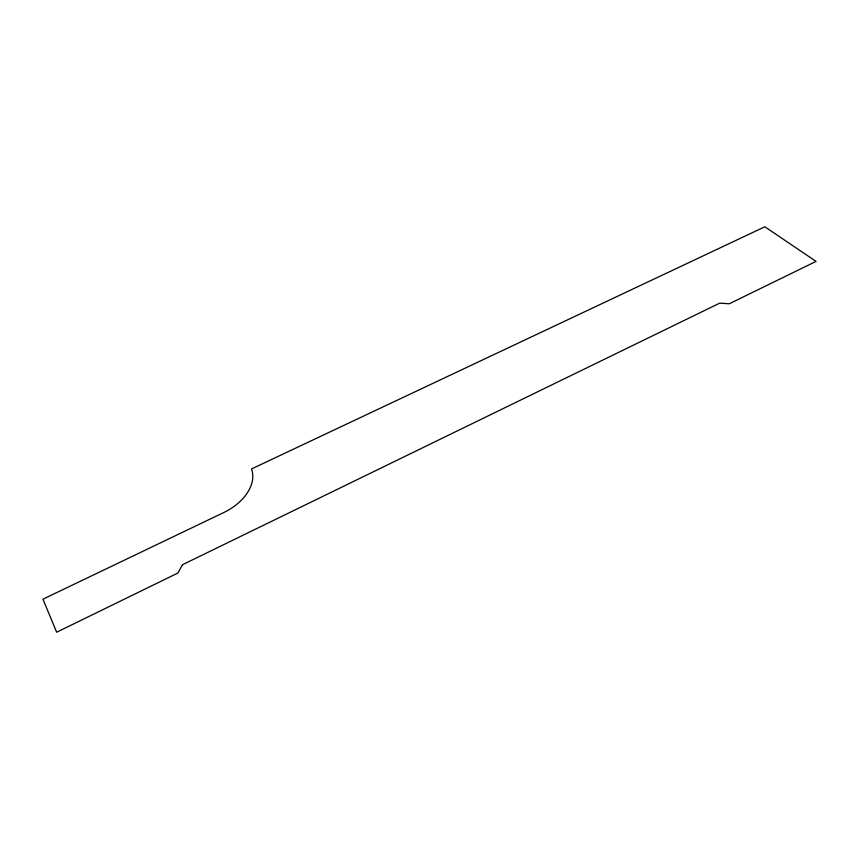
<?xml version="1.0" encoding="UTF-8"?>
<svg xmlns="http://www.w3.org/2000/svg" width="859" height="859" viewBox="0 0 859 859"><rect width="100%" height="100%" fill="white"/><g stroke="black" fill="none" stroke-linecap="round" stroke-linejoin="round"><path stroke-width="1.29" d="M182.441 564.739L177.942 573.007L56.662 632.224L42.95 599.174L224.875 512.007A48.211 31.751 -20.4 0 0 251.537 468.939L764.843 226.776L816.05 261.394L729.28 303.775L719.67 303.163L182.441 564.739"/></g></svg>
